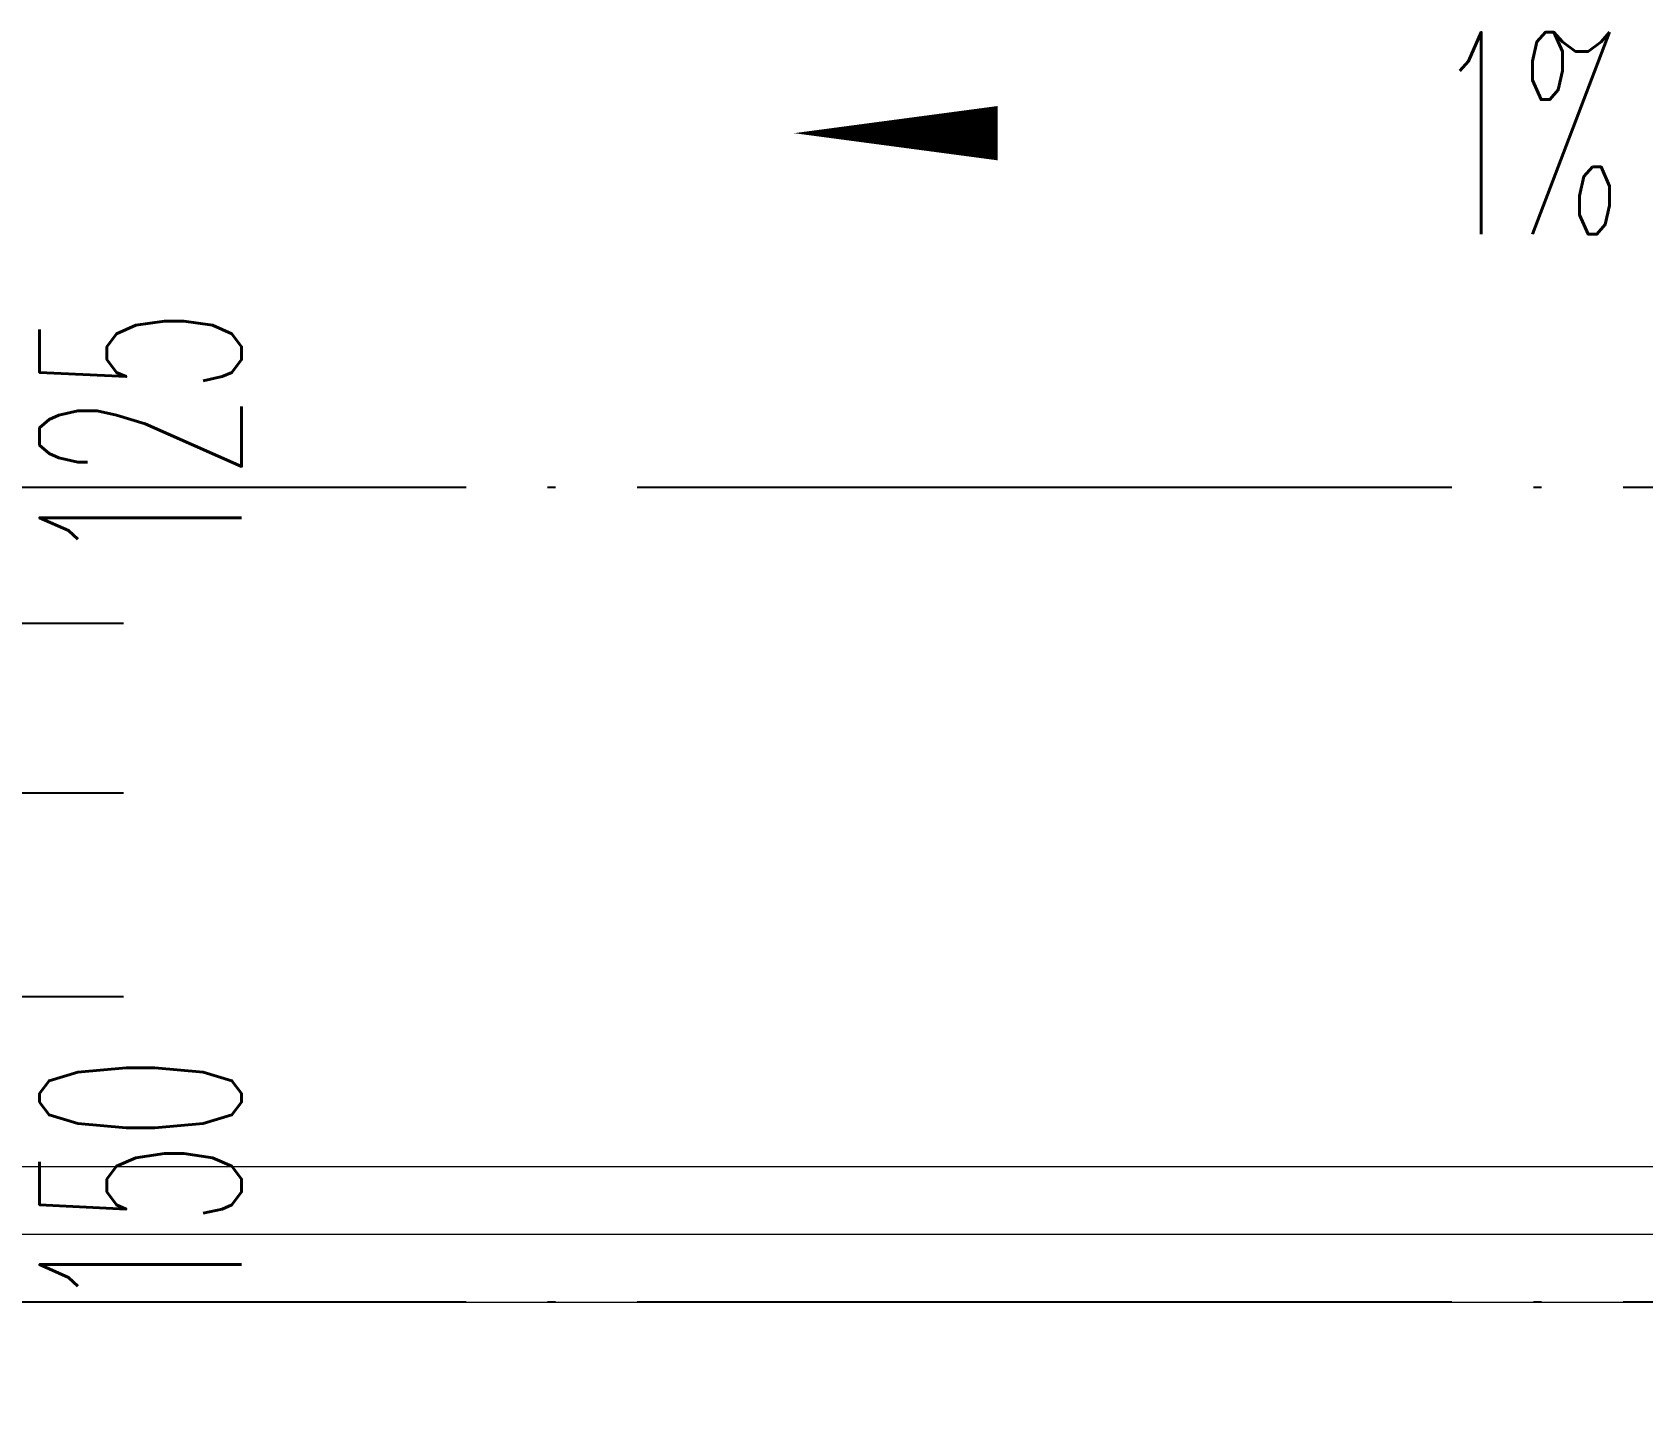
# Model space of a CAD drawing. Extents: x 27938 to 1507990, y 110129 to 923079.
# Drawn here: x 1242998 to 1244184, y 580743 to 581759 of the extents above; entities that cross this region are included whole.
import ezdxf

# ---------------------------------------------------------------- set-up
doc = ezdxf.new("R2010")
doc.units = 0
doc.header["$LTSCALE"] = 1000
doc.header["$MEASUREMENT"] = 0
doc.linetypes.add('DOTE', pattern=[2.42, 2, -0.2, 0.02, -0.2])
for name, color, linetype in [('----建筑底图', 8, 'Continuous'), ('DIM_SYMB', 3, 'Continuous'), ('DOTE', 1, 'Continuous')]:
    doc.layers.add(name, color=color, linetype=linetype)
for name, color, linetype, lineweight in [('平面-排水沟', 86, 'Continuous', 15), ('平面-栏杆', 135, 'Continuous', 15), ('平面-看线', 45, 'Continuous', 15)]:
    doc.layers.add(name, color=color, linetype=linetype, lineweight=lineweight)
doc.styles.add('_TCH_DIM', font='SIMPLEX.shx', dxfattribs={"width": 0.7, "bigfont": 'GBCBIG.shx'})
doc.styles.add('_TCH_DIM_T3', font='SIMPLEX.shx', dxfattribs={"width": 0.494118, "bigfont": 'GBCBIG.shx'})
doc.dimstyles.new('_TWT_ARCH&&50', dxfattribs={"dimtxt": 148.75, "dimasz": 50, "dimexe": 125, "dimexo": 150, "dimgap": 63.125, "dimtad": 1, "dimdec": 0, "dimzin": 0, "dimdsep": 46, "dimtxsty": '_TCH_DIM_T3', "dimblk": 'ARCHTICK', "dimcen": 0.09, "dimclrt": 7, "dimazin": 2, "dimtfac": 1, "dimtdec": 0, "dimtix": 1, "dimtmove": 2, "dimatfit": 3, "dimfxl": 100, "dimtolj": 1, "dimtzin": 0, "dimarcsym": 0})

# ---------------------------------------------------------------- blocks, each defined once
blk = doc.blocks.new('A$C149A4CC3')
at = {"layer": 'DOTE', "color": 169, "linetype": 'DOTE', "ltscale": 0.3}
for p, q in [((25039.9, -25110.1), (-25818.8, -25110.1)), ((25039.9, -25710.1), (-25818.8, -25710.1))]:
    blk.add_line(p, q, dxfattribs=at)
at = {"layer": '平面-排水沟', "color": 8}
blk.add_lwpolyline([(17716.8, -24849.2, 0, 0, 0), (17295.4, -24849.2, 0, 40, 0), (17445.4, -24849.2, 0, 0, 0)], format="xyseb", dxfattribs=at)
at = {"layer": '平面-栏杆', "color": 8}
for points in [[(16650, -25660.1), (21300, -25660.1)], [(16650, -25710.1), (21300, -25710.1)]]:
    blk.add_lwpolyline(points, dxfattribs=at)
at = {"layer": '平面-看线', "color": 8}
blk.add_lwpolyline([(16650, -25610.1), (21300, -25610.1)], dxfattribs=at)
at = {"layer": '平面-排水沟', "color": 7, "style": '_TCH_DIM', "width": 0.494118}
blk.add_text('1%', height=148.75, dxfattribs=at).set_placement((17766.8, -24923.6))
blk = doc.blocks.new('_ArchTick')
at = {"color": 0, "linetype": 'ByBlock', "const_width": 0.4}
blk.add_lwpolyline([(-0.5, -0.5), (0.5, 0.5)], dxfattribs=at)
blk = doc.blocks.new('*D421')
at = {"layer": 'Defpoints', "color": 0}
for p in [(1242503.6, 581199), (1242940.3, 581199), (1242503.6, 581049)]:
    blk.add_point(p, dxfattribs=at)
at = {"layer": 'DIM_SYMB', "color": 0, "lineweight": -2}
for p, q in [((1242653.6, 581199), (1243065.3, 581199)), ((1242940.3, 581049), (1242940.3, 581199)), ((1242653.6, 581049), (1243065.3, 581049))]:
    blk.add_line(p, q, dxfattribs=at)
at = {"layer": 'DIM_SYMB', "color": 0, "lineweight": -2, "xscale": 50, "yscale": 50, "zscale": 50}
for p, rotation in [((1242940.3, 581199), 90), ((1242940.3, 581049), 270)]:
    blk.add_blockref('_ArchTick', p, dxfattribs=dict(at, rotation=rotation))
at = {"layer": 'DIM_SYMB', "color": 7, "insert": (1243077.8, 580911.5), "char_height": 148.75, "attachment_point": 5, "rotation": 90, "style": '_TCH_DIM_T3'}
blk.add_mtext('\\A1;150', dxfattribs=at)
blk = doc.blocks.new('*D422')
at = {"layer": 'Defpoints', "color": 0}
for p in [(1242503.6, 581324), (1242940.3, 581324), (1242503.6, 581199)]:
    blk.add_point(p, dxfattribs=at)
at = {"layer": 'DIM_SYMB', "color": 0, "lineweight": -2}
for p, q in [((1242940.3, 581324), (1242940.3, 581374)), ((1242653.6, 581324), (1243065.3, 581324)), ((1242940.3, 581199), (1242940.3, 581324)), ((1242653.6, 581199), (1243065.3, 581199)), ((1242940.3, 581199), (1242940.3, 581149))]:
    blk.add_line(p, q, dxfattribs=at)
at = {"layer": 'DIM_SYMB', "color": 0, "lineweight": -2, "xscale": 50, "yscale": 50, "zscale": 50}
for p, rotation in [((1242940.3, 581324), 270), ((1242940.3, 581199), 90)]:
    blk.add_blockref('_ArchTick', p, dxfattribs=dict(at, rotation=rotation))
at = {"layer": 'DIM_SYMB', "color": 7, "insert": (1243077.8, 581461.5), "char_height": 148.75, "attachment_point": 5, "rotation": 90, "style": '_TCH_DIM_T3'}
blk.add_mtext('\\A1;125', dxfattribs=at)

msp = doc.modelspace()

# ---------------------------------------------------------------- block references
at = {"layer": '----建筑底图'}
msp.add_blockref('A$C149A4CC3', (1226263.6, 606534.1), dxfattribs=at)

# ---------------------------------------------------------------- next in the draw order: dimensions: what is measured, and where the dimension line sits
at = {"layer": 'DIM_SYMB'}
for base, p1, p2, picture, middle in [((1242940.3, 581324), (1242503.6, 581199), (1242503.6, 581324), '*D422', (1243077.8, 581461.5)), ((1242940.3, 581199), (1242503.6, 581049), (1242503.6, 581199), '*D421', (1243077.8, 580911.5))]:
    dim = msp.add_linear_dim(base=base, p1=p1, p2=p2, angle=90, dimstyle='_TWT_ARCH&&50', dxfattribs=at)
    dim.commit()
    dim.dimension.update_dxf_attribs({"geometry": picture, "text_midpoint": middle, "dimtype": 129})

doc.saveas('drawing.dxf')
